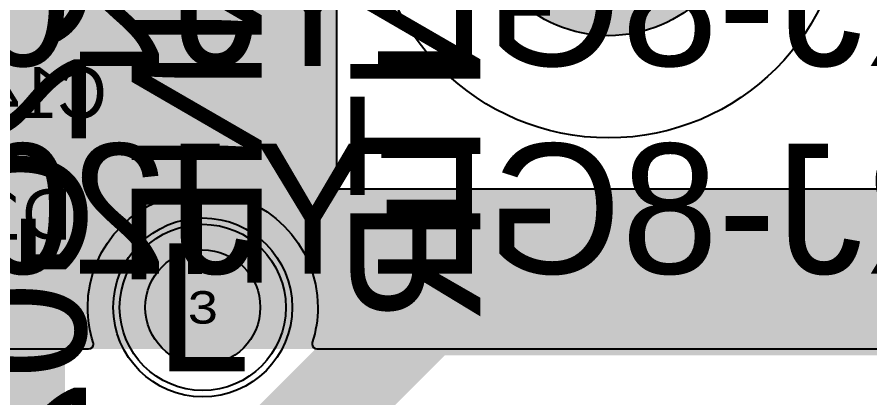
# Model space of a CAD drawing. Extents: x -23 to 289, y -67 to 135.
# Drawn here: x 131.75 to 145.09, y 43.23 to 49.19 of the extents above; entities that cross this region are included whole.
import ezdxf
from ezdxf.enums import TextEntityAlignment as Align

# ---------------------------------------------------------------- set-up
doc = ezdxf.new("R2010")
doc.units = 0
doc.header["$MEASUREMENT"] = 0
for name, color, linetype in [('ASSEMBLY_PART_NUMBERS_BTM', 191, 'CONTINUOUS'), ('DRILL_DRAWING', 21, 'CONTINUOUS'), ('GENERATED_SILKSCREEN_BTM', 255, 'CONTINUOUS'), ('MOUNTING_HOLE_PADS_LAYER14', 150, 'CONTINUOUS'), ('MOUNTING_HOLE_PADS_LAYER15', 230, 'CONTINUOUS'), ('MOUNTING_HOLES_LAYER_BOT17', 42, 'CONTINUOUS'), ('MOUNTING_HOLES_LAYER_TOP', 42, 'CONTINUOUS'), ('PART_HOLES_LAYER_BOTTOM', 30, 'CONTINUOUS'), ('PART_HOLES_LAYER_TOP', 30, 'CONTINUOUS'), ('PART_PADS_LAYER_BOTTOM', 230, 'CONTINUOUS'), ('PART_PADS_LAYER_TOP', 150, 'CONTINUOUS'), ('PIN_NUMBERS_BTM', 8, 'CONTINUOUS'), ('PIN_NUMBERS_TOP', 8, 'CONTINUOUS'), ('PLANE_DATA_LAYER_TOP', 150, 'CONTINUOUS'), ('PLANE_SHAPES_LAYER_TOP', 150, 'CONTINUOUS'), ('SILKSCREEN_REF_DES_BTM', 211, 'CONTINUOUS'), ('SOLDERMASK_PADS_BTM', 12, 'CONTINUOUS'), ('SOLDERMASK_PADS_TOP', 180, 'CONTINUOUS'), ('TRACES_LAYER_BOTTOM', 230, 'CONTINUOUS')]:
    doc.layers.add(name, color=color, linetype=linetype)
doc.styles.add('COURIER_NEW', font='COUR.TTF')
doc.styles.add('VERIBEST_GERBER_0', font='txt')

msp = doc.modelspace()

# ---------------------------------------------------------------- hatches: boundary and pattern name
at = {"layer": 'MOUNTING_HOLES_LAYER_BOT17'}
h = msp.add_hatch(color=256, dxfattribs=at)
edge = h.paths.add_edge_path()
edge.add_arc((141, 51), 2.1, 0, 360)
at = {"layer": 'MOUNTING_HOLES_LAYER_TOP'}
h = msp.add_hatch(color=256, dxfattribs=at)
edge = h.paths.add_edge_path()
edge.add_arc((141, 51), 2.1, 0, 360)
at = {"layer": 'PART_HOLES_LAYER_BOTTOM'}
h = msp.add_hatch(color=256, dxfattribs=at)
edge = h.paths.add_edge_path()
edge.add_arc((134.65, 44.65), 0.9, 0, 360)
at = {"layer": 'PART_HOLES_LAYER_TOP'}
h = msp.add_hatch(color=256, dxfattribs=at)
edge = h.paths.add_edge_path()
edge.add_arc((134.65, 44.65), 0.9, 0, 360)
at = {"layer": 'PLANE_DATA_LAYER_TOP'}
msp.add_hatch(color=256, dxfattribs=at).paths.add_polyline_path([(154, 69.6238, 0.41421356), (153.9238, 69.7), (141.3262, 69.7, 0.41421356), (141.25, 69.6238), (141.25, 61.00001, -0.41421356), (141.24999, 61), (140.66189, 61, 0.25024172), (140.59857, 60.96619, -0.48957469), (139.6531, 60.89964, 0.21321496), (139.59635, 60.925), (135.79792, 60.925, -0.14727239), (135.59088, 60.98733, 0.14727098), (135.54881, 61), (131.0762, 61, 0.41421356), (131, 60.9238), (131, 44.0762, 0.41421356), (131.0762, 44), (132.8637, 44, 0.41421356), (132.9399, 44.0762, 0.07785847), (132.93625, 44.0995, -0.07785958), (132.85, 44.65, -1), (136.45, 44.65, -0.07785958), (136.36375, 44.0995, 0.07785847), (136.3601, 44.0762, 0.41421356), (136.4363, 44), (145.4238, 44, 0.41421356), (145.5, 44.0762), (145.5, 46.36237), (145.5, 46.36237, 0.19890996), (145.47768, 46.41625), (145.41625, 46.47768, 0.19891337), (145.36237, 46.5), (136.75001, 46.5, -0.41421356), (136.75, 46.50001), (136.75, 55.36237), (136.75, 55.36237, 0.19890996), (136.72768, 55.41625), (136.66625, 55.47768, 0.19891337), (136.61237, 55.5), (132.75001, 55.5, -0.41421356), (132.75, 55.50001), (132.75, 59.24999, -0.41421356), (132.75001, 59.25), (136.74999, 59.25, -0.41421356), (136.75, 59.24999), (136.75, 55.63763), (136.75, 55.63763, 0.19890996), (136.77232, 55.58375), (136.83375, 55.52232, 0.19891337), (136.88763, 55.5), (145.4238, 55.5, 0.41421356), (145.5, 55.5762), (145.5, 59.24999, -0.41421356), (145.50001, 59.25), (149.24999, 59.25, -0.41421356), (149.25, 59.24999), (149.25, 55.50001, -0.41421356), (149.24999, 55.5), (145.5762, 55.5, 0.41421356), (145.5, 55.4238), (145.5, 46.63763), (145.5, 46.63763, 0.19890996), (145.52232, 46.58375), (145.58375, 46.52232, 0.19891337), (145.63763, 46.5), (149.24999, 46.5, -0.41421356), (149.25, 46.49999), (149.25, 45.3262, 0.41421356), (149.3262, 45.25), (153.9238, 45.25, 0.41421356), (154, 45.3262), (154, 61.53277, 0.06401657), (153.99752, 61.55205, -0.06402035), (153.965, 61.805), (153.965, 69.255, -0.06402035), (153.99752, 69.50795, 0.06401657), (154, 69.52723)], flags=0)
for points in [[(134.65, 44.65), (134.65, 46.5262)], [(134.65, 44.65), (132.7743, 44.69351)], [(134.65, 44.65), (136.5257, 44.69348)]]:
    msp.add_hatch(color=256, dxfattribs=at).paths.add_polyline_path(points, is_closed=False, flags=0)

# ---------------------------------------------------------------- linework, layer by layer
at = {"layer": 'GENERATED_SILKSCREEN_BTM', "const_width": 0.15}
for points in [[(132.3836, 49.3936), (132.2732, 49.2584), (132.2708, 49.256), (132.2692, 49.2552), (132.2644, 49.2536), (132.2612, 49.2528), (131.9876, 49.2528), (131.9844, 49.2536), (131.9796, 49.2552), (131.978, 49.2552), (131.9772, 49.256), (131.9756, 49.2576), (131.974, 49.2584), (131.8652, 49.3936)], [(132.1728, 47.6292), (132.1792, 47.6276), (132.1832, 47.6244), (132.1848, 47.6188), (132.1856, 47.6124), (132.1848, 47.6068), (132.1832, 47.6012), (132.1792, 47.5972), (132.1728, 47.5964), (131.8608, 47.5964), (131.8552, 47.5972), (131.8504, 47.6012), (131.848, 47.6068), (131.8472, 47.6124), (131.848, 47.6188), (131.8504, 47.6244), (131.8552, 47.6276), (131.8608, 47.6292), (132.0016, 47.6292), (132.0016, 48.3804), (132.0024, 48.386), (132.0048, 48.39), (132.0088, 48.3924), (132.0144, 48.3932), (132.0184, 48.394), (132.0224, 48.394), (132.0256, 48.3924), (132.0288, 48.3892), (132.1848, 48.17), (132.1864, 48.1668), (132.1872, 48.1644), (132.1872, 48.1588), (132.1848, 48.154), (132.1808, 48.15), (132.176, 48.1468), (132.1704, 48.1452), (132.1672, 48.1452), (132.1648, 48.146), (132.1608, 48.1508), (132.0328, 48.33), (132.0328, 47.6292), (132.1728, 47.6292)], [(132.9008, 47.5996), (133.0352, 47.7092), (133.0392, 47.7116), (133.04, 47.7148), (133.0416, 47.718), (133.0424, 47.722), (133.0424, 48.2708), (133.0416, 48.2748), (133.04, 48.278), (133.0384, 48.2796), (133.0376, 48.2812), (133.036, 48.2836), (132.9008, 48.3932), (132.8984, 48.394), (132.896, 48.3948), (132.8952, 48.3956), (132.892, 48.3964), (132.6224, 48.3964), (132.6184, 48.3956), (132.6168, 48.3948), (132.6144, 48.394), (132.612, 48.3932), (132.4768, 48.2836), (132.4736, 48.2796), (132.472, 48.2732), (132.4728, 48.2684), (132.4744, 48.2644), (132.4768, 48.2612), (132.4808, 48.258), (132.4848, 48.2556), (132.4888, 48.2548), (132.4928, 48.2548), (132.496, 48.2572), (132.628, 48.3636), (132.8864, 48.3636), (133.0096, 48.2628), (133.0096, 47.73), (132.8864, 47.6292), (132.628, 47.6292), (132.496, 47.7356), (132.4928, 47.7372), (132.4888, 47.738), (132.4848, 47.7372), (132.4808, 47.7348), (132.4768, 47.7316), (132.4744, 47.7276), (132.4728, 47.7228), (132.472, 47.718), (132.4736, 47.7132), (132.4768, 47.7092), (132.612, 47.5996), (132.6152, 47.598), (132.616, 47.5972), (132.6184, 47.5972), (132.6192, 47.5964), (132.62, 47.5964), (132.6224, 47.5964), (132.892, 47.5964), (132.8952, 47.5972), (132.8984, 47.598), (132.9008, 47.5996)], [(132.0616, 46.4932), (132.0656, 46.4948), (132.0688, 46.4956), (132.072, 46.4964), (132.4768, 46.4964), (132.4824, 46.4948), (132.4872, 46.4908), (132.4912, 46.486), (132.4928, 46.4804), (132.4928, 45.7124), (132.4912, 45.706), (132.4872, 45.702), (132.4824, 45.6972), (132.4768, 45.6964), (132.072, 45.6964), (132.0688, 45.6964), (132.0672, 45.6972), (132.0656, 45.698), (132.0616, 45.6996), (131.9264, 45.8092), (131.924, 45.8124), (131.9232, 45.814), (131.9216, 45.818), (131.9208, 45.822), (131.9208, 46.3708), (131.9216, 46.3748), (131.9232, 46.3772), (131.9232, 46.3796), (131.9248, 46.3804), (131.9256, 46.3812), (131.9264, 46.3828), (132.0616, 46.4932)], [(132.4592, 46.4636), (132.0776, 46.4636), (131.9528, 46.3628), (131.9528, 45.83), (132.0776, 45.7292), (132.4592, 45.7292), (132.4592, 46.4636)]]:
    msp.add_lwpolyline(points, dxfattribs=at)
at = {"layer": 'MOUNTING_HOLE_PADS_LAYER14'}
msp.add_circle((141, 51), 3.7, dxfattribs=at)
at = {"layer": 'MOUNTING_HOLE_PADS_LAYER15'}
msp.add_circle((141, 51), 3.7, dxfattribs=at)
at = {"layer": 'MOUNTING_HOLES_LAYER_BOT17'}
msp.add_circle((141, 51), 2.1, dxfattribs=at)
at = {"layer": 'MOUNTING_HOLES_LAYER_TOP'}
msp.add_circle((141, 51), 2.1, dxfattribs=at)
at = {"layer": 'PART_HOLES_LAYER_BOTTOM'}
msp.add_circle((134.65, 44.65), 0.9, dxfattribs=at)
at = {"layer": 'PART_HOLES_LAYER_TOP'}
msp.add_circle((134.65, 44.65), 0.9, dxfattribs=at)
at = {"layer": 'PART_PADS_LAYER_BOTTOM'}
msp.add_circle((134.65, 44.65), 1.3, dxfattribs=at)
at = {"layer": 'PART_PADS_LAYER_TOP'}
msp.add_circle((134.65, 44.65), 1.3, dxfattribs=at)
at = {"layer": 'PLANE_DATA_LAYER_TOP'}
msp.add_lwpolyline([(131, 60.9238), (131, 44.0762, 0.41421356), (131.0762, 44), (132.8637, 44, 0.41421356), (132.9399, 44.0762, 0.07785847), (132.93625, 44.0995, -0.07785958), (132.85, 44.65, -1), (136.45, 44.65, -0.07785958), (136.36375, 44.0995, 0.07785847), (136.3601, 44.0762, 0.41421356), (136.4363, 44), (145.4238, 44, 0.41421356), (145.5, 44.0762), (145.5, 46.36237), (145.5, 46.36237, 0.19890996), (145.47768, 46.41625), (145.41625, 46.47768, 0.19891337), (145.36237, 46.5), (136.75001, 46.5, -0.41421356), (136.75, 46.50001), (136.75, 55.36237)], format="xyb", dxfattribs=at)
at = {"layer": 'PLANE_DATA_LAYER_TOP', "const_width": 0.75}
for points in [[(134.65, 44.65), (134.65, 46.5262)], [(134.65, 44.65), (132.7743, 44.69351)], [(134.65, 44.65), (136.5257, 44.69348)]]:
    msp.add_lwpolyline(points, dxfattribs=at)
at = {"layer": 'PLANE_SHAPES_LAYER_TOP'}
for points in [[(131, 46.5), (136.75, 46.5), (131, 55.5), (136.75, 55.5)], [(131, 44), (136.5, 44), (131, 46.5), (136.5, 46.5)], [(136.5, 44), (145.5, 44), (136.5, 46.5), (145.5, 46.5)]]:
    msp.add_solid(points, dxfattribs=at)
at = {"layer": 'SOLDERMASK_PADS_BTM'}
msp.add_circle((134.65, 44.65), 1.4, dxfattribs=at)
at = {"layer": 'SOLDERMASK_PADS_TOP'}
msp.add_circle((134.65, 44.65), 1.4, dxfattribs=at)
at = {"layer": 'TRACES_LAYER_BOTTOM'}
for points, const_width in [([(136.7, 68.52), (138.28852, 66.93148), (138.28852, 60.08285), (137.58142, 59.37574), (133.44763, 59.37574), (132.68081, 58.60893), (132.68081, 50.18697), (130.34767, 47.85383), (130.34767, 45.04767), (129.45, 44.15)], 0.5), ([(93, 27.25), (101.13513, 27.25), (105.59008, 31.70496), (122.49062, 31.70496), (131.74578, 40.96012), (131.74578, 45.23694), (135.21424, 48.70539), (135.21424, 54.58576), (134.65, 55.15), (134.65, 57.35)], 1.5), ([(93, 17.25), (95.95752, 17.25), (108.0662, 29.35868), (122.83678, 29.35868), (138.1281, 44.65), (147.35, 44.65)], 1.5)]:
    msp.add_lwpolyline(points, dxfattribs=dict(at, const_width=const_width))

# ---------------------------------------------------------------- texts
at = {"layer": 'ASSEMBLY_PART_NUMBERS_BTM', "style": 'VERIBEST_GERBER_0', "text_generation_flag": 2}
for s, p in [('CL21B106KOQNNNE', (133.54, 71.5)), ('CPC1008NTR', (136.96, 61.75)), ('SN74LVC2G02DCTR', (130.79, 60.75))]:
    msp.add_text(s, height=2.032, rotation=90, dxfattribs=at).set_placement(p, align=Align.TOP_LEFT)
for p in [(148.75, 50.46), (148.75, 47.21)]:
    msp.add_text('ERJ-8GEYJ203V', height=2.032, dxfattribs=at).set_placement(p, align=Align.TOP_LEFT)
at = {"layer": 'DRILL_DRAWING', "style": 'VERIBEST_GERBER_0'}
msp.add_text('L', height=2, dxfattribs=at).set_placement((134.65, 44.65), align=Align.MIDDLE_CENTER)
at = {"layer": 'PIN_NUMBERS_BTM', "style": 'COURIER_NEW'}
msp.add_text('3', height=0.508, dxfattribs=at).set_placement((134.65, 44.65), align=Align.MIDDLE_CENTER)
at = {"layer": 'PIN_NUMBERS_TOP', "style": 'COURIER_NEW'}
msp.add_text('3', height=0.508, dxfattribs=at).set_placement((134.65, 44.65), align=Align.MIDDLE_CENTER)
at = {"layer": 'SILKSCREEN_REF_DES_BTM', "style": 'VERIBEST_GERBER_0', "text_generation_flag": 2}
for s, p in [('C144', (133.15, 48.41)), ('D19', (132.6, 46.51))]:
    msp.add_text(s, height=0.8, dxfattribs=at).set_placement(p, align=Align.TOP_LEFT)

doc.saveas('drawing.dxf')
